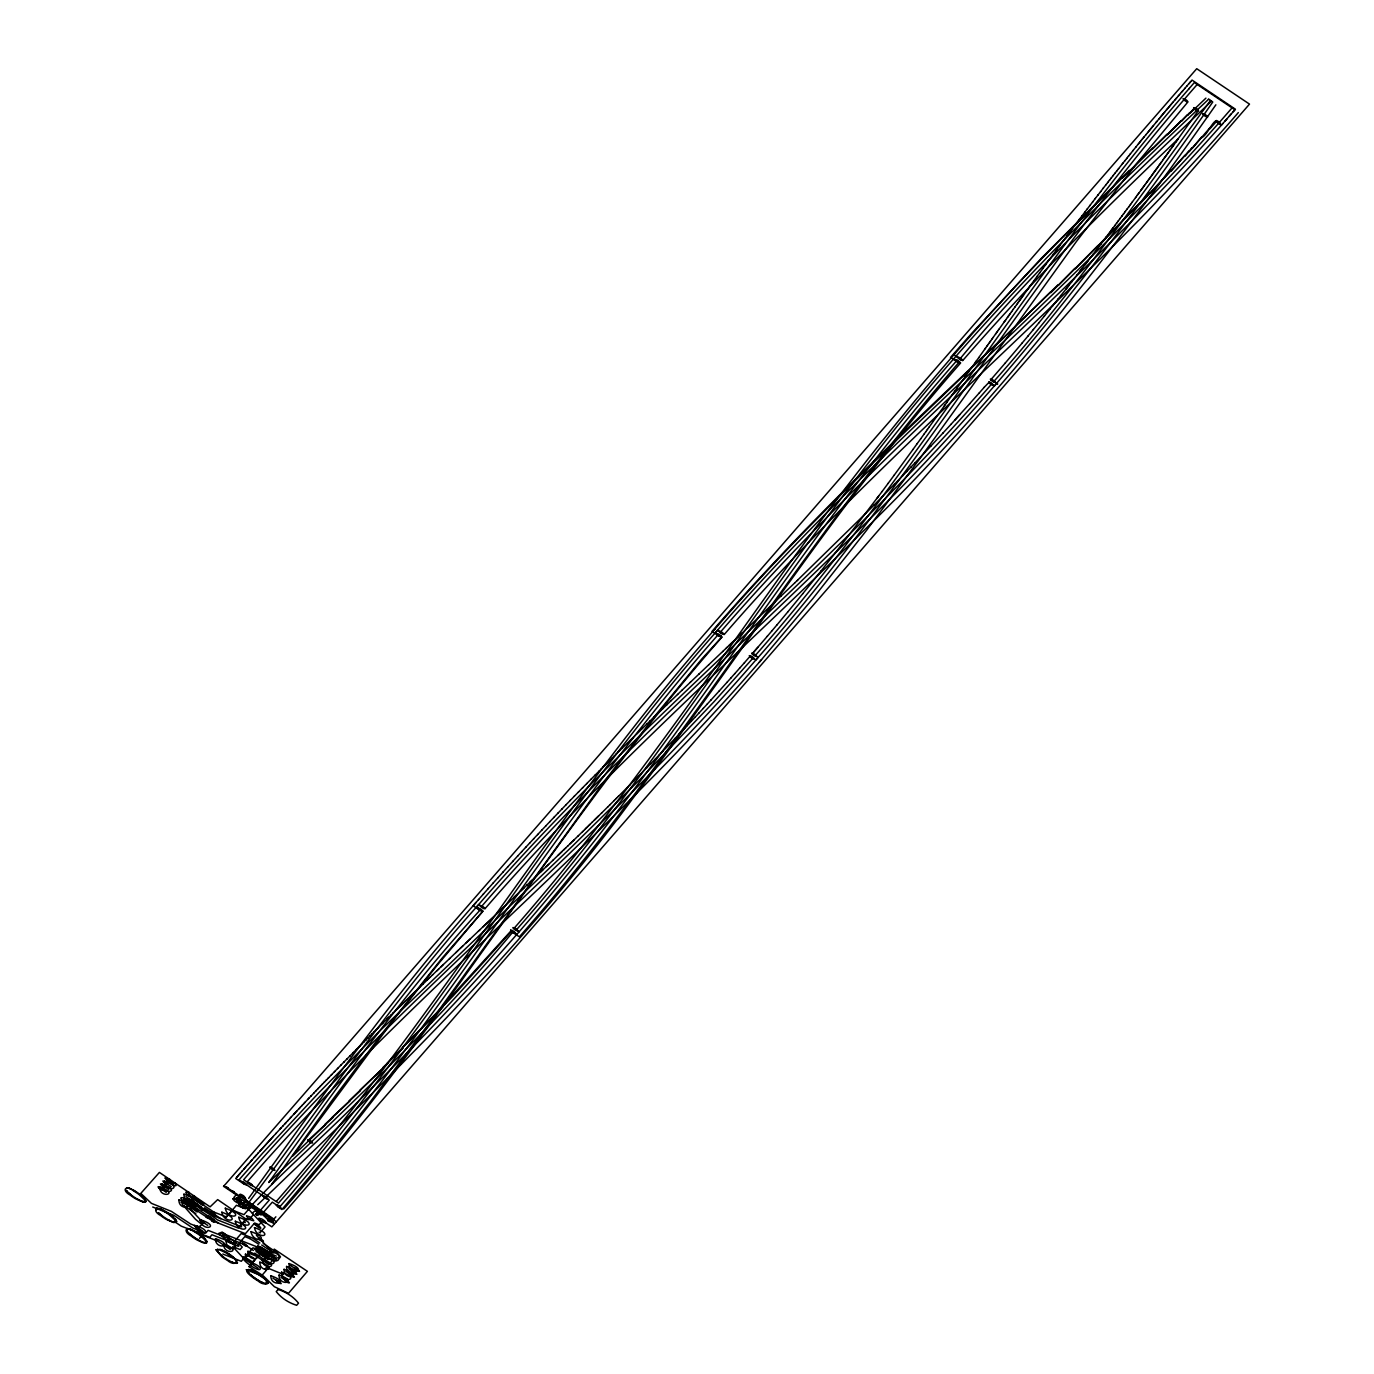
<?xml version="1.0" encoding="UTF-8"?>
<svg xmlns="http://www.w3.org/2000/svg" width="1374" height="1374" viewBox="0 0 1374 1374"><rect width="100%" height="100%" fill="white"/><g stroke="black" fill="none" stroke-linecap="round" stroke-linejoin="round"><path stroke-width="1.5" d="M146.091 1200.842L145.781 1201.855M146.279 1201.271L143.068 1202.078L135.889 1198.935A49.344 42.336 9.8 0 1 130.272 1195.157C120.672 1189.901 126.288 1184.56 133.828 1191.086A49.344 42.336 9.8 0 1 139.444 1194.848L144.407 1199.588L144.562 1202.13M156.018 1209.034L157.083 1208.227M175.563 1222.328L174.446 1219.459L169.947 1215.32A49.344 42.336 9.8 0 0 164.33 1211.559C156.791 1205.032 151.174 1210.374 160.775 1215.646A49.344 42.336 9.8 0 0 166.391 1219.408L173.588 1222.551L176.628 1221.641M206.444 1242.886L207.062 1241.753M237.547 1262.225L236.036 1263.376M268.085 1283.024L265.251 1283.574M206.083 1242.817L204.966 1239.932L200.449 1235.81A49.344 42.336 9.8 0 0 194.833 1232.031C187.293 1225.522 181.677 1230.846 191.278 1236.119A49.344 42.336 9.8 0 0 196.894 1239.88L202.631 1242.611L206.564 1242.972M217.161 1249.464L217.195 1250.718M248.539 1269.61C243.335 1270.16 250.635 1275.828 252.284 1277.064A49.344 42.336 9.8 0 0 257.917 1280.843C265.457 1287.352 271.056 1282.028 261.472 1276.755A49.344 42.336 9.8 0 0 255.839 1272.977C253.898 1272.324 248.196 1267.91 247.526 1270.778M1211.215 101.075L1211.387 101.109A2.851 2.456 9.8 0 1 1212.744 102.071C1106.912 253.589 992.56 400.006 859.66 528.99C733.115 654.316 598.222 771.484 481.553 906.462L482.549 907.166L478.702 904.556C393.222 999.722 321.396 1105.898 244.761 1207.849M271.623 1184.388L331.374 1101.347L381.8 1033.935L442.497 957.661L482.772 911.409L482.034 910.241A10.408 8.931 9.8 0 0 479.131 908.351L477.894 908.128L478.633 909.296A10.408 8.931 9.8 0 0 481.535 911.202L481.742 911.288M951.907 395.3L946.772 402.462M953.504 393.033L954.432 391.762M955.188 390.68L956.957 388.224M965.372 376.424L956.871 388.327M966.111 375.342L968.739 371.701M991.564 348.481L972.191 366.875L968.636 371.804M972.844 365.913L975.454 362.255M976.193 361.19L978.82 357.532M984.711 349.271L978.717 357.652M985.433 348.223L987.219 345.733M987.958 344.685L988.902 343.38M989.641 342.332L990.585 341.01M992.165 338.794L993.11 337.472M965.269 376.528L966.214 375.239M972.002 367.098L972.929 365.793M975.351 362.375L976.296 361.07M1215.87 104.819C1109.934 256.148 995.892 402.445 863.044 531.291C736.584 656.532 601.795 773.596 485.211 908.489M995.532 334.071L996.494 332.766M997.215 331.718L998.177 330.395M998.898 329.365L1004.926 320.966M1005.768 319.798L1003.965 322.306M944.333 405.914L933.289 421.303M945.089 404.815L946.858 402.376M944.247 406L945.175 404.729M951.821 395.386L953.59 392.93M954.346 391.865L955.274 390.577M984.591 349.408L985.553 348.086M987.116 345.87L988.061 344.548M988.799 343.5L989.744 342.195M990.482 341.147L992.286 338.657M993.007 337.609L995.652 333.934M996.373 332.903L997.335 331.581M998.056 330.55L999.018 329.228M1175.68 142.261L1176.745 140.818M1177.363 139.908L1197.699 111.483L1194.882 109.353M1005.648 319.953L1009.993 313.907M1011.556 311.709L1013.377 309.202M1007.451 317.446L1009.014 315.23M1173.276 145.61L1174.289 144.236M1174.049 144.51L1175.921 141.986M1176.505 141.093L1177.604 139.633M1014.939 307.003L1016.76 304.496M1018.323 302.297L1019.302 300.958M1020.023 299.944L1021.002 298.605M923.981 434.236L925.732 431.814M927.433 429.461L925.681 431.883M929.133 427.108L927.364 429.53M1009.873 314.062L1011.676 311.555M1013.239 309.356L1015.06 306.849M1016.623 304.65L1017.602 303.31M929.064 427.177L933.358 421.217M1166.715 154.764L1164.036 158.439M1167.265 153.957L1168.261 152.634M1163.177 159.624L1165.925 155.88M1168.02 152.909L1168.999 151.604M1169.514 150.848L1170.476 149.543M1171.73 147.739L1173.499 145.335M1168.759 151.879L1169.738 150.573M1170.253 149.818L1172.726 146.417M1021.706 297.608L1022.685 296.252M1023.407 295.255L1027.786 289.21M1027.649 289.382L1029.487 286.857M1017.481 303.482L1018.443 302.143M1019.164 301.129L1020.143 299.79M1020.865 298.776L1021.844 297.437M1022.565 296.423L1023.544 295.084M917.197 443.63L920.649 438.856M920.597 438.924L924.049 434.167M1157.801 167.078L1160.738 163.059M1158.024 166.821L1152.494 174.395M1158.935 165.567L1159.845 164.296M1160.515 163.317L1161.648 161.806M1166.492 155.039L1167.488 153.699M1161.408 162.063L1163.4 159.367M1028.508 288.214L1030.345 285.689M1030.208 285.861L1031.187 284.521M912.954 449.487L917.248 443.562M1153.353 173.21L1155.981 169.586M1156.204 169.328L1157.114 168.075M959.962 362.255L958.983 362.736A10.408 8.931 9.8 0 1 956.098 360.83L955.359 359.679L956.596 359.885A10.408 8.931 9.8 0 1 959.481 361.791C801.248 543.572 679.082 755.339 519.372 936.81L512.691 932.431M1033.609 281.172L1037.164 276.311M1031.05 284.693L1033.746 281M913.006 449.435L894.148 475.232M1146.637 182.467L1147.685 181.059M1148.303 180.166L1149.351 178.775M1149.969 177.864L1151.034 176.473M1151.652 175.563L1152.717 174.137M1149.128 179.015L1150.193 177.624M1150.811 176.714L1151.876 175.305M1039.586 272.979L1043.158 268.102M1037.026 276.483L1039.723 272.791M1140.695 190.574L1143.477 186.83M1141.76 189.165L1138.977 192.927M1142.412 188.238L1144.319 185.679M1144.954 184.751L1146.002 183.36M1145.796 183.601L1146.843 182.21M1144.113 185.919L1145.16 184.511M1147.462 181.316L1148.527 179.925M1043.003 268.291L1045.717 264.598M1137.26 195.263L1138.325 193.854M1048.139 261.283L1050.87 257.573M1045.58 264.787L1048.293 261.094M1132.09 202.304L1135.748 197.375M1135.542 197.616L1137.466 195.022M1138.119 194.095L1139.201 192.686M1053.308 254.276L1056.039 250.583M1050.732 257.78L1053.463 254.07M888.119 483.39L894.182 475.181M1128.638 206.976L1130.579 204.4M1130.373 204.64L1132.296 202.064M1056.743 249.604L1058.633 247.08M1055.885 250.772L1056.898 249.415M888.154 483.356L882.074 491.548M1125.186 211.63L1127.109 209.071M1126.903 209.312L1128.844 206.735M1061.93 242.614L1063.82 240.089M1060.213 244.95L1062.085 242.408M1058.478 247.286L1060.367 244.744M882.108 491.514L835.461 552.726M1121.734 216.302L1123.657 213.743M1123.451 213.966L1125.392 211.407M1065.4 237.96L1067.306 235.435M1063.665 240.295L1065.554 237.754M1118.264 220.939L1120.188 218.397M1119.999 218.621L1121.923 216.079M1067.134 235.641L1069.041 233.099M876.904 498.487L878.639 496.169M1114.984 225.37L1111.326 230.214M1114.795 225.576L1116.719 223.052M1116.53 223.258L1118.453 220.716M1072.355 228.668L1074.262 226.143M1070.621 231.004L1072.527 228.462M1068.869 233.322L1070.775 230.78M1113.249 227.689L1109.574 232.532M1074.107 226.349L1129.394 170.342M1107.839 234.851L1109.763 232.326M1077.594 221.712L1079.517 219.187M1075.842 224.031L1077.766 221.506M1103.459 240.622L1106.276 236.946M1106.087 237.152L1108.028 234.628M1079.346 219.411L1082.145 215.718M1100.832 244.091L1103.648 240.416M1084.601 212.472L1087.418 208.779M1081.973 215.941L1084.79 212.231M1098.204 247.543L1101.021 243.885M1087.246 209.003L1090.063 205.31M1092.931 254.465L1095.748 250.807M1095.559 251.013L1098.393 247.354M1089.891 205.533L1092.725 201.858M1090.269 257.917L1093.103 254.276M1092.536 202.081L1095.37 198.388M1090.458 257.728L1079.62 271.708M1095.198 198.629L1098.032 194.936M1085.134 264.632L1087.796 261.18M1100.522 191.742L1103.374 188.049M1097.86 195.177L1100.711 191.501M1103.185 188.29L1106.053 184.614M1082.472 268.067L1076.941 275.143M1105.864 184.855L1107.839 182.313M1109.436 180.286L1111.429 177.744M1107.65 182.57L1109.625 180.028M1071.565 281.996L1074.416 278.39M1074.262 278.578L1077.113 274.955M1111.24 178.002L1113.215 175.46M835.461 552.709L821.051 570.983M1114.829 173.416L1116.822 170.891M1113.026 175.7L1115.018 173.176M1066.172 288.849L1071.737 281.825M1069.041 285.26L1060.745 295.685M1116.633 171.132L1118.625 168.607M1118.436 168.847L1122.249 164.021M1122.06 164.279L1123.159 162.888M1058.032 299.103L1060.917 295.513M1124.791 160.861L1126.817 158.319M1122.97 163.145L1124.98 160.603M821.068 570.966L802.811 593.654M1055.301 302.503L1058.186 298.931M1128.432 156.292L1130.459 153.768M1126.611 158.577L1128.638 156.035M1052.57 305.921L1055.455 302.349M1130.252 154.025L1133.189 150.367M1049.839 309.305L1052.724 305.749M1132.983 150.642L1135.903 146.984M1135.697 147.258L1138.634 143.617M1044.343 316.106L1049.994 309.15M1140.248 141.642L1141.382 140.234M1139.338 142.776L1140.472 141.367M1138.428 143.892L1139.544 142.501M1142.103 139.392L1143.237 137.967M1141.176 140.509L1142.309 139.1M802.828 593.62L788.006 611.67M1038.83 322.873L1044.498 315.951M1143.958 137.108L1146.036 134.549M1143.031 138.242L1144.164 136.833M1147.685 132.557L1148.836 131.131M1145.83 134.824L1147.908 132.265M1033.282 329.623L1038.967 322.718M1150.467 129.173L1151.601 127.782M1151.395 128.057L1152.528 126.666M1148.612 131.423L1149.763 130.015M1149.54 130.29L1150.691 128.898M1152.305 126.94L1153.439 125.549M1027.718 336.355L1033.42 329.468M1153.233 125.841L1158.969 118.885M1158.746 119.177L1159.914 117.769M1155.981 122.509L1156.908 121.393M788.041 611.619L776.791 625.101M1022.119 343.071L1027.855 336.218M1159.69 118.044L1163.692 113.235M1160.618 116.927L1164.671 112.084M1164.431 112.376L1167.556 108.632M1022.256 342.933L1005.184 363.114M1169.222 106.674L1170.39 105.283M1168.518 107.498L1166.371 110.075M1170.167 105.592L1171.301 104.201M1168.295 107.807L1169.463 106.382M772.085 630.666L776.825 625.033M1171.06 104.51L1172.194 103.153M1171.953 103.445L1173.07 102.105M1174.598 100.336L1175.732 98.98M1172.846 102.415L1174.839 100.027M767.362 636.231L772.136 630.597M1175.491 99.289L1176.642 97.898M1178.325 95.974L1179.562 94.48M1176.402 98.207L1178.566 95.665M256.423 1214.874L269.287 1200.086L239.059 1179.785L262.76 1153.044L318.837 1092.725L378.915 1031.771L572.615 845.972L641.005 778.44L714.016 701.719L753.038 658.06L751.887 657.287L755.923 659.949C916.218 478.358 1037.267 266.367 1197.201 84.484M1187.479 101.951L1186.707 101.693A10.408 8.931 9.8 0 1 1183.821 99.787L1183.031 98.688L1184.319 98.842A10.408 8.931 9.8 0 1 1187.205 100.749L1187.943 101.899L1135.748 164.64L1076.306 241.669L919.567 459.019L866.805 530.021L812.876 598.566L759.375 662.148M767.413 636.162L752.849 653.097M1179.339 94.789L1181.674 92.041M1005.304 362.994L990.877 379.671M1182.499 91.096L1184.903 88.279M1181.434 92.35L1182.739 90.787M1227.171 118.611C1068.663 299.961 877.849 449.71 720.423 632.092L721.539 632.83L717.554 630.237C557.896 810.883 437.276 1021.775 278.475 1203.109L243.645 1179.716C404.025 994.793 598.446 843.086 758.07 657.425L754.171 654.745L755.271 655.501C912.851 476.417 1032.544 268.05 1189.334 88.365M1189.575 82.904L1190.674 81.598M1186.758 86.167L1188.922 83.625M1184.663 88.589L1186.999 85.858M1188.819 88.949L1194.35 82.56L1234.9 109.783L1224.973 121.101M761.522 659.623C602.018 845.165 407.735 996.751 247.457 1181.554M1188.682 83.934L1189.832 82.577M1208.467 99.392C1088.5 212.197 971.384 328.833 870.893 459.689C750.135 614.487 646.364 782.218 516.384 929.855L515.353 929.202L519.252 931.761M957.06 360.297C835.031 498.951 735.914 655.226 624.466 802.055C543.778 908.884 453.867 1008.499 357.858 1101.742C321.808 1138.342 282.305 1171.644 247.698 1209.584M960.684 362.908C840.046 500.016 741.771 654.35 631.851 799.72C522.652 948.386 390.439 1077.491 257.762 1204.689M276.586 1201.116C435.283 1019.92 555.8 809.166 715.356 628.639M744.416 662.749L750.273 656.033M752.488 653.492L757.916 647.24M283.714 1209.034C442.531 1028.216 562.962 817.702 722.003 637.055M185.919 1196.548L213.262 1215.664L241.635 1226.862M188.427 1193.68L192.068 1197.493L213.829 1212.057L226.47 1216.986L232.446 1210.15L243.971 1214.668L248.127 1209.876M224.22 1185.539L223.55 1186.312L238.011 1196.015L239.866 1198.197L238.973 1199.21M223.618 1186.363L1196.737 68.7L1249.498 104.115L274.8 1223.564L267.878 1220.851M1190.434 81.908L1192.014 80.07L1235.415 109.199L1233.217 111.706M204.451 1207.798L212.884 1213.397L214.189 1212.177M236.173 1194.796L233.803 1197.51C245.019 1205.53 259.325 1209.257 268.308 1220.387M482.961 911.048L437.791 964.496L393.342 1020.178L292.765 1156.032L325.621 1124.55M962.607 360.692C1030.26 282.7 1103.597 209.913 1178.325 138.74M199.436 1238.369L202.321 1235.054L217.762 1241.117L230.265 1249.498M226.263 1216.935L227.208 1215.853M248.625 1198.386C321.413 1097.5 393.514 995.686 476.108 902.375M222.485 1235.278L223.739 1233.835L263.602 1249.464M239.694 1226.02L240.69 1224.887M253.555 1214.444L248.917 1219.769L246.101 1218.669L243.353 1221.83L245.345 1222.62M257.11 1214.702L258.226 1213.431M512.073 930.645L453.248 995.806L402.462 1047.795M180.973 1202.25L189.389 1205.548L211.682 1220.49L245.362 1233.697L254.671 1222.997L259.154 1224.749L262.674 1220.696L271.863 1226.862L274.388 1223.976L270.747 1220.078L272.997 1220.112L275.865 1216.814M260.098 1232.633L265.045 1226.948L245.963 1206.441L236.517 1201.168M247.457 1256.506L249.965 1253.638L255.976 1255.991L268.857 1264.647L273.855 1258.91L256.595 1246.716M276.311 1256.094L269.527 1253.431L257.677 1245.479M510.888 931.005L442.342 1006.472M514.323 928.034C608.287 820.673 689.628 703.282 772.446 587.351C863.851 458.418 963.706 335.187 1076.082 223.876M1232.049 107.876C1071.239 293.95 875.805 446.275 715.356 632.71L719.323 635.423L718.207 634.633C559.063 815.4 438.529 1026.069 279.609 1207.007L272.327 1202.147L261.146 1214.977L257.951 1213.74M478.667 899.438L473.12 905.758L479.681 910.275M713.158 631.113C801.489 527.856 901.911 435.816 999.087 341.319M238.372 1175.457L235.693 1178.48L243.662 1183.821M721.041 635.904L721.762 637.072L702.011 658.73L657.545 712.711L603.203 782.733L435.146 1015.386L370.637 1101.33L326.205 1157.045L281.945 1209.515L278.012 1206.87M724.218 634.513C884.117 449.35 1078.384 297.694 1238.335 112.582M984.145 387.382L989.4 381.903A10.408 8.931 9.8 0 1 992.286 383.81L993.076 384.926L991.805 384.754A10.408 8.931 9.8 0 1 988.919 382.848L988.988 381.749M991.908 383.69C831.51 569.317 636.609 721.247 476.452 907.115L480.333 909.777C403.75 993.23 335.685 1089.015 268.754 1182.499C353.307 1102.206 440.127 1019.8 513.069 931.744L517.019 934.337M236.62 1177.432L237.479 1176.47M238.887 1174.839L242.339 1170.923M237.942 1175.904L240.278 1173.276M1231.362 113.819L1229.335 116.137M478.427 899.695L483.511 893.942M241.927 1171.369L244.503 1168.467M244.091 1168.913L245.585 1167.23M979.319 392.861L984.248 387.279M739.59 668.228L744.485 662.663M483.253 894.199L488.354 888.463M245.173 1167.677L247.749 1164.774M247.337 1165.221L248.814 1163.589M248.402 1164.018L250.858 1161.288M1215.87 121.273L1216.059 121.444A10.408 8.931 9.8 0 0 1218.961 123.334L1220.232 123.505L1219.459 122.389A10.408 8.931 9.8 0 0 1216.557 120.5C1212.023 122.028 1207.918 133.776 1202.027 137.572M1216.402 121.513L1209.859 128.864M979.422 392.758L969.597 403.784M734.729 673.707L739.659 668.142M1222.826 123.505L1221.228 125.326L1216.952 122.303M488.113 888.72L493.214 883.001M250.446 1161.717L251.854 1160.171M251.442 1160.601L254.722 1156.942M255.255 1156.341L258.449 1152.786M730.831 678.069L734.798 673.603M492.974 883.242L498.109 877.557M256.577 1154.864L254.31 1157.389M1209.549 128.211L1192.134 148.461M726.915 682.431L730.899 677.983M258.037 1153.215L260.321 1150.708M969.683 403.698L950.911 424.411M497.869 877.797L503.004 872.112M259.926 1151.137L261.266 1149.66M261.816 1149.025L263.19 1147.53M260.871 1150.09L262.228 1148.595M1201.718 136.919L1189.197 151.672M727.001 682.328L719.066 691.139M502.764 872.353L507.916 866.685M263.756 1146.878L265.148 1145.366M262.778 1147.96L264.151 1146.466M264.735 1145.796L266.144 1144.267M266.745 1143.58L268.153 1142.034M265.749 1144.697L267.14 1143.151M267.758 1142.464L272.224 1137.569M954.878 420.083L959.791 414.656M719.152 691.036L711.165 699.813M507.693 866.925L512.863 861.275M268.772 1141.347L269.802 1140.231M270.197 1139.802L271.21 1138.685M271.829 1137.981L273.237 1136.47M272.842 1136.882L276.226 1133.189M1191.825 147.825L1185.247 155.966M512.639 861.498L517.826 855.865M1188.888 151.02L1171.249 171.046M950.997 424.326L942.976 433.033M707.198 704.123L711.251 699.692M517.603 856.088L521.794 851.554M275.848 1133.602L280.176 1128.896M1184.938 155.331L1150.021 193.476M703.23 708.452L707.301 704.02M279.781 1129.325L281.155 1127.848M280.76 1128.26L283.096 1125.735M521.57 851.777L525.778 847.243M282.718 1126.148L286.05 1122.558M284.676 1124.035L288.025 1120.411M943.045 432.965L930.988 445.932M699.229 712.763L703.316 708.331M525.572 847.466L529.78 842.949M287.647 1120.823L290.051 1118.247M695.244 717.056L699.332 712.625M289.674 1118.659L291.065 1117.165M290.687 1117.56L295.135 1112.803M529.574 843.155L533.799 838.655M1170.923 170.428L1139.819 204.056M296.149 1111.721L293.744 1114.28M691.225 721.35L695.33 716.919M533.576 838.861L537.818 834.361M295.771 1112.116L297.162 1110.639M296.784 1111.051L299.154 1108.526M931.057 445.88L914.861 463.021M687.206 725.627L691.328 721.213M537.612 834.585L541.854 830.085M298.776 1108.921L300.15 1107.461M683.17 729.903L687.309 725.506M541.631 830.291L545.89 825.826M299.772 1107.856L302.16 1105.349M301.782 1105.744L304.152 1103.219M679.134 734.18L683.273 729.783M443.184 1006.507L386.901 1063.51M303.791 1103.614L305.165 1102.154M304.805 1102.549L308.205 1098.96M545.684 826.014L549.943 821.549M307.845 1099.355L309.219 1097.878M308.858 1098.273L311.263 1095.748M675.081 738.439L679.237 734.042M549.737 821.755L553.997 817.29M910.79 467.28L914.912 462.969M310.902 1096.143L314.32 1092.553M675.184 738.302L662.852 751.2M1149.677 192.858L1098.41 246.049M553.808 817.496L558.067 813.047M906.72 471.522L910.842 467.229M313.942 1092.931L316.346 1090.424M557.878 813.236L562.155 808.805M902.649 475.765L906.771 471.488M315.986 1090.819L318.39 1088.294M318.029 1088.689L320.434 1086.181M561.966 808.994L566.243 804.563M898.562 480.007L902.684 475.73M320.073 1086.559L322.461 1084.069M658.764 755.442L662.989 751.046M1139.475 203.455L1075.292 268.892M566.054 804.752L570.347 800.338M322.117 1084.447L324.504 1081.956M324.161 1082.334L326.548 1079.844M894.457 484.232L898.596 479.973M326.205 1080.222L328.609 1077.731M328.249 1078.109L331.684 1074.554M654.659 759.667L658.885 755.288M570.158 800.527L574.452 796.113M894.491 484.198L873.83 505.271M331.323 1074.932L334.758 1071.394M650.555 763.892L654.797 759.513M574.263 796.302L578.574 791.905M334.414 1071.772L337.849 1068.233M646.433 768.1L650.692 763.721M578.402 792.077L582.696 787.68M337.506 1068.611L340.958 1065.073M646.57 767.946L638.154 776.516M582.524 787.869L586.835 783.489M340.597 1065.451L344.05 1061.913M343.706 1062.291L347.158 1058.77M403.321 1047.812L382.728 1067.701M586.664 783.661L590.992 779.281M634.015 780.724L638.309 776.344M590.82 779.453L595.148 775.091M873.847 505.254L865.5 513.636M346.815 1059.131L350.284 1055.61M349.941 1055.988L353.393 1052.467M629.859 784.915L634.153 780.552M353.049 1052.828L356.519 1049.324M626.733 788.041L629.996 784.726M594.976 775.262L599.304 770.917M599.15 771.072L601.4 768.822M865.517 513.636L797.865 579.897M356.175 1049.684L359.644 1046.181M359.318 1046.541L361.74 1044.103M626.888 787.869L618.386 796.405M387.777 1063.528L359.644 1090.578M601.228 768.993L603.478 766.726M603.323 766.898L605.573 764.648M361.396 1044.446L363.818 1042.007M363.492 1042.368L365.913 1039.912M383.604 1067.701L349.048 1100.952M1098.049 245.465L1058.341 285.414M605.419 764.803L607.669 762.553M607.514 762.725L609.764 760.475M365.587 1040.273L368.009 1037.834M367.682 1038.177L370.104 1035.756M616.291 798.483L618.54 796.216M609.609 760.629L611.859 758.396M611.705 758.551L613.955 756.318M369.778 1036.099L372.199 1033.66M371.873 1034.021L374.295 1031.582M614.195 800.578L616.445 798.311M609.987 804.735L614.35 800.389M613.8 756.473L616.05 754.24M615.896 754.395L618.163 752.162M373.968 1031.926L378.503 1027.426M607.892 806.813L610.159 804.546M618.008 752.299L622.37 748.006M378.176 1027.769L382.711 1023.269M601.572 813.047L608.047 806.624M622.216 748.16L627.643 742.819M382.384 1023.613L389.031 1017.052M386.609 1019.456L391.143 1014.974M601.743 812.858L592.074 822.373M360.538 1090.561L332.182 1117.371M1074.897 268.342L1050.904 292.628M627.489 742.956L629.756 740.741M629.601 740.895L632.916 737.649M390.834 1015.317L393.256 1012.913M594.358 820.106L598.583 815.967M632.779 737.786L637.158 733.51M637.004 733.647L638.206 732.479M639.133 731.586L640.336 730.401M392.947 1013.239L397.498 1008.774M397.189 1009.1L399.611 1006.713M400.366 1006.008L401.723 1004.634M589.068 825.276L590.133 824.245M584.654 829.604L588.003 826.306M587.832 826.513L592.246 822.167M349.958 1100.935L324.711 1124.585M1122.008 177.521L1041.629 258.037L971.658 333.401L950.516 357.446L957.386 361.98M1122.369 178.139L1152.305 148.272M638.068 732.617L639.271 731.432M640.198 730.539L642.448 728.34M399.302 1007.039L400.676 1005.682M401.431 1004.978L402.788 1003.604M403.544 1002.9L405.983 1000.512M582.542 831.682L584.826 829.398M585.719 828.574L586.956 827.337M1129.737 170.977L1167.041 134.154M1057.946 284.865L999.533 341.834M642.311 728.478L646.707 724.218M646.57 724.356L649.885 721.127M402.479 1003.93L403.853 1002.573M404.609 1001.869L407.03 999.482M406.738 999.808L408.095 998.451M407.803 998.778L410.225 996.39M410.981 995.686L412.355 994.329M578.282 835.804L582.713 831.476M578.471 835.598L567.651 846.109M1050.492 292.078L992.011 348.979M649.765 721.247L654.144 717.005M654.007 717.125L657.339 713.913M658.283 713.02L659.468 711.852M409.933 996.717L411.29 995.36M412.045 994.656L413.419 993.299M414.175 992.595L415.549 991.238M413.11 993.625L414.484 992.268M415.24 991.564L418.744 988.164M569.97 843.825L571.034 842.812M572.099 841.781L574.212 839.72M565.693 847.947L563.374 850.231M333.092 1117.337L308.875 1139.785M657.219 714.051L658.404 712.883M659.348 711.99L660.533 710.839M660.413 710.959L662.68 708.778M662.543 708.898L666.94 704.673M796.8 580.927L797.899 579.862M418.452 988.473L423.003 984.042M422.711 984.368L427.28 979.937M428.053 979.215L429.409 977.876M564.628 848.977L552.692 860.502M565.504 848.17L567.84 845.886M558.033 855.367L562.309 851.245M1152.631 148.907L1181.262 120.603M666.819 704.793L671.216 700.551M794.653 582.971L796.834 580.893M426.988 980.246L428.345 978.906M430.199 977.172L432.621 974.801M671.096 700.671L677.64 694.402M677.519 694.523L681.916 690.298M780.741 596.316L794.687 582.937M429.117 978.202L430.474 976.862M432.329 975.111L436.898 970.697M437.688 969.975L439.027 968.653M436.606 971.006L437.963 969.683M438.753 968.962L441.174 966.609M441.964 965.888L443.321 964.548M546.268 866.651L547.539 865.397M548.415 864.607L552.898 860.279M540.909 871.786L542.18 870.515M543.056 869.725L546.474 866.427M547.333 865.637L548.604 864.366M1167.368 134.807L1187.376 114.798M681.813 690.418L690.504 682.122M690.401 682.225L699.091 673.93M766.829 609.575L749.569 625.994M780.776 596.264L766.778 609.627M440.899 966.901L442.256 965.579M443.046 964.857L449.745 958.417M531.257 880.992L532.528 879.738M534.469 877.934L535.757 876.664M536.616 875.873L541.116 871.545M541.974 870.755L543.262 869.502M449.487 958.709L456.185 952.268M456.992 951.547L458.332 950.224M460.221 948.472L461.561 947.167M522.652 889.184L523.941 887.913M526.946 885.096L530.398 881.782M532.322 879.978L534.675 877.694M535.551 876.904L536.822 875.633M1189.764 112.531L1181.571 121.273M1190.073 113.2L1205.925 98.138M1187.686 115.468L1193.954 108.546M698.988 674.033L708.761 664.724M708.658 664.827L722.741 651.448M725.97 648.391L722.655 651.534M726.966 647.446L729.199 645.316M730.195 644.389L731.346 643.29M732.342 642.345L734.575 640.215M735.571 639.271L736.722 638.171M737.735 637.227L741.033 634.101M742.046 633.139L747.49 627.97M748.504 627.008L749.637 625.926M455.928 952.56L457.267 951.255M458.074 950.516L460.496 948.18M462.368 946.428L465.855 943.062M466.679 942.341L468.019 941.035M468.826 940.297L470.166 938.992M514.048 897.359L515.353 896.088M516.195 895.316L517.5 894.045M518.359 893.272L520.729 890.987M521.57 890.215L522.876 888.944M523.734 888.171L527.169 884.856M530.175 882.022L531.463 880.751M461.303 947.442L462.643 946.136M465.597 943.354L466.937 942.049M467.744 941.31L469.084 940.005M469.908 939.266L478.77 930.816M479.595 930.061L483.064 926.729M483.906 925.973L485.228 924.685M486.053 923.929L487.375 922.641M488.199 921.885L489.522 920.597M490.363 919.841L491.686 918.553M492.51 917.815L493.833 916.51M494.674 915.771L497.062 913.452M497.903 912.697L499.209 911.409M500.05 910.653L502.437 908.351M503.279 907.596L514.271 897.119M515.13 896.346L516.418 895.075M517.277 894.302L518.582 893.031M520.506 891.228L521.794 889.957M1211.233 101.367C1124.499 184.03 1035.12 268.119 960.065 358.769L956.132 356.175M972.191 366.875C882.314 451.857 793.004 537.732 712.007 631.37L718.705 635.956M725.884 648.476L727.035 647.36M729.113 645.402L730.264 644.303M731.277 643.358L732.428 642.259M734.506 640.301L735.657 639.202M736.653 638.257L737.804 637.158M740.964 634.17L742.115 633.071M747.422 628.038L748.555 626.939M478.513 931.091L479.835 929.786M482.824 927.003L484.146 925.698M484.97 924.96L486.293 923.671M487.135 922.916L488.457 921.628M489.281 920.872L490.604 919.584M491.445 918.828L492.751 917.54M493.592 916.784L494.915 915.496M496.821 913.71L498.144 912.439M498.968 911.683L500.291 910.395M502.214 908.609L503.519 907.321M186.881 1228.837L186.555 1229.85M237.427 1263.067L236.534 1263.393M156.275 1208.296L157.581 1208.244M225.971 1186.827L226.367 1186.861A4.654 4.002 9.8 0 1 228.17 1188.081L228.067 1188.493A4.654 4.002 9.8 0 1 226.178 1187.256L225.954 1186.999M232.069 1190.915L232.464 1190.966A4.654 4.002 9.8 0 1 234.267 1192.168L234.078 1192.546A4.654 4.002 9.8 0 1 232.275 1191.344L232.034 1191.035M243.146 1197.269L243.524 1197.304A4.654 4.002 9.8 0 1 245.328 1198.523L245.568 1198.867M245.534 1198.935L245.139 1198.901A4.654 4.002 9.8 0 1 243.335 1197.681L243.095 1197.389M246.667 1201.065L247.062 1201.099A4.654 4.002 9.8 0 1 248.866 1202.319L248.677 1202.697A4.654 4.002 9.8 0 1 246.873 1201.477L246.65 1201.237M205.808 1216.505L206.203 1216.557A4.654 4.002 9.8 0 1 208.006 1217.759L207.903 1218.171A4.654 4.002 9.8 0 1 206.014 1216.935M248.282 1206.784L248.711 1206.716A4.654 4.002 9.8 0 1 250.515 1207.918L250.412 1208.33A4.654 4.002 9.8 0 1 248.522 1207.093M247.217 1207.935L247.595 1207.986A4.654 4.002 9.8 0 1 249.398 1209.189L249.312 1209.601A4.654 4.002 9.8 0 1 247.406 1208.364L247.389 1208.381M214.172 1220.249L213.88 1220.232A4.654 4.002 9.8 0 1 211.991 1218.996L212.18 1218.618A4.654 4.002 9.8 0 1 213.983 1219.837L214.224 1220.181M257.024 1212.589L257.402 1212.641A4.654 4.002 9.8 0 1 259.222 1213.843M259.377 1214.29L259.205 1214.273A4.654 4.002 9.8 0 1 257.213 1213.019L256.99 1212.727M217.659 1249.189L217.813 1251.731M1208.45 99.117L1208.673 99.151A3.95 3.401 9.8 0 1 1210.339 100.25L1210.563 100.542M955.256 355.54L955.445 355.557A3.28 2.8 9.8 0 1 956.922 356.553L956.957 356.811A3.28 2.8 9.8 0 1 955.342 355.797L955.239 355.711M997.558 384.033L997.524 384.05A3.28 2.8 9.8 0 1 995.892 383.02L996.013 382.779A3.28 2.8 9.8 0 1 997.472 383.775L997.61 383.93M187.053 1228.648L188.066 1228.699M145.197 1202.095L143.995 1201.889M187.448 1228.596L188.667 1228.785M248.419 1269.524L249.639 1269.713M267.14 1283.934L266.058 1283.831M1210.391 100.628C1141.742 194.61 1072.064 293.315 993.866 381.44L992.801 380.735L996.682 383.398L994.45 385.957L990.602 383.329L991.599 384.016M126.975 1187.686L128.383 1188.029M175.202 1222.534L172.162 1221.641M205.688 1242.989L204.279 1242.663M248.917 1269.542L250.308 1269.885M127.559 1187.789L129.156 1188.27M144.115 1201.975L141.694 1201.185M188.53 1228.699L190.127 1229.198M158.731 1208.416L160.483 1209.051M189.217 1228.871L190.969 1229.507M204.4 1242.731L202.648 1242.113M219.703 1249.327L221.454 1249.962M233.992 1262.878L234.885 1263.204M250.188 1269.799L251.081 1270.108M265.371 1283.659L263.619 1283.024M129.019 1188.184L129.998 1188.579M142.656 1201.58L140.766 1200.807M159.504 1208.639L163.351 1210.357M220.475 1249.567L222.365 1250.34M234.112 1262.964L232.223 1262.191M250.961 1270.023L252.85 1270.813M207.732 1225.385L202.098 1221.606L190.041 1208.673L193.717 1204.517M294.38 1272.668L288.609 1268.803M291.889 1275.536L285.809 1271.311M227.38 1187.806L240.536 1196.634L242.528 1195.981L246.461 1200.206L241.807 1204.294M258.432 1212.435L254.808 1211.009L252.318 1213.122M270.747 1220.078L271.537 1219.614L239.78 1198.3M230.093 1212.881L236.414 1205.273L244.297 1208.364L242.339 1206.389M253.709 1224.097L256.199 1225.076M212.884 1213.397L220.716 1218.669M259.033 1232.203L260.39 1232.736M202.39 1210.408L197.616 1204.466A41.065 35.243 9.8 0 0 192.686 1201.151L185.37 1198.66L182.089 1204.088L195.52 1219.356L202.047 1224.646L198.56 1227.016L190.608 1223.994L171.389 1211.387L151.415 1203.349L140.801 1193.388L159.418 1172.417L210.102 1206.853L217.676 1199.605L246.41 1219.339L238.406 1228.098L217.487 1219.906L213.88 1217.347A41.22 35.363 9.8 0 0 208.951 1214.032L184.305 1198.145C172.282 1194.796 195.847 1210.769 189.097 1201.374M249.759 1238.575L244.83 1236.634L238.87 1243.47L242.236 1247.094L240.107 1249.55L232.738 1246.647L243.919 1258.67L258.157 1268.219M249.913 1238.627L258.759 1244.226M258.501 1249.979L252.988 1247.815L241.274 1261.28L222.794 1254.033M254.43 1249.206L263.121 1255.012M268.05 1254.428L270.523 1255.939L269.252 1255.853A10.408 8.931 9.8 0 1 266.367 1253.947L265.577 1252.848L266.848 1253.002A10.408 8.931 9.8 0 1 269.751 1254.909M253.348 1250.443L244.847 1244.758L208.092 1230.348L205.705 1233.096L192.738 1228.013L173.845 1215.337L152.737 1207.025M297.042 1269.782L290.549 1265.574M281.069 1277.391L286.926 1281.289M246.152 1269.713L261.592 1275.759L266.298 1270.349L265.062 1269.009L266.367 1267.515L283.576 1274.522M264.426 1253.964L255.512 1247.97M961.268 360.194L962.539 360.349L961.766 359.232A10.408 8.931 9.8 0 0 958.863 357.343L957.592 357.171L958.365 358.288A10.408 8.931 9.8 0 0 961.268 360.177M720.732 636.952L720.526 636.866A10.408 8.931 9.8 0 1 717.64 634.943L716.85 633.843L718.138 633.998A10.408 8.931 9.8 0 1 721.024 635.922M514.151 927.776L512.88 927.605L513.653 928.721A10.408 8.931 9.8 0 0 516.555 930.627L517.826 930.782L517.053 929.666A10.408 8.931 9.8 0 0 514.151 927.776M240.175 1200.636L241.446 1200.807L240.69 1199.691A10.408 8.931 9.8 0 0 237.788 1197.784L236.5 1197.699L237.273 1198.746A10.408 8.931 9.8 0 0 240.175 1200.636M129.877 1188.493L130.908 1188.957M222.536 1232.409L221.266 1232.255L222.021 1233.371A10.408 8.931 9.8 0 0 224.924 1235.26L226.195 1235.415L225.439 1234.316A10.408 8.931 9.8 0 0 222.536 1232.409M172.3 1221.726L170.307 1220.816M190.849 1229.421L191.879 1229.885M202.785 1242.182L200.776 1241.289M251.803 1270.349L254.808 1271.74M233.271 1262.654L231.261 1261.744M263.756 1283.11L261.747 1282.2M130.788 1188.871L132.866 1189.901M161.273 1209.343L162.235 1209.773M139.822 1200.361L140.904 1200.893M191.759 1229.799L192.841 1230.331M222.245 1250.254L224.323 1251.285M262.846 1282.732L260.768 1281.719M139.942 1200.447L137.812 1199.33M192.721 1230.245L193.837 1230.812M169.311 1220.335L170.428 1220.902M200.913 1241.375L198.783 1240.258M231.399 1261.83L229.269 1260.714M132.728 1189.815L133.862 1190.434M163.214 1210.271L164.348 1210.889M193.7 1230.726L194.833 1231.344M168.298 1219.803L169.431 1220.421M224.185 1251.199L225.319 1251.817M254.671 1271.654L255.804 1272.272M259.755 1281.186L260.888 1281.805M133.742 1190.348L134.875 1191M164.227 1210.803L165.361 1211.456A49.309 42.319 9.8 0 1 170.84 1215.148L171.87 1215.938M194.713 1231.276L195.847 1231.928A49.309 42.319 9.8 0 1 201.325 1235.604L202.356 1236.394M137.95 1199.416L136.816 1198.763A49.309 42.319 9.8 0 1 131.2 1195.002L130.307 1194.298M168.418 1219.872L167.302 1219.219A49.309 42.319 9.8 0 1 161.685 1215.458L159.934 1214.049M225.199 1251.731L226.332 1252.384A49.309 42.319 9.8 0 1 231.948 1256.145L232.841 1256.849M255.684 1272.187L256.818 1272.839M198.904 1240.344L197.77 1239.691A49.309 42.319 9.8 0 1 192.171 1235.913L191.278 1235.209M229.389 1260.8L228.256 1260.147A49.309 42.319 9.8 0 1 222.657 1256.386M259.875 1281.272L258.741 1280.602A49.309 42.319 9.8 0 1 253.142 1276.841M170.084 1179.51C158.062 1176.144 181.626 1192.117 174.893 1182.739M189.303 1192.409C177.28 1189.042 200.844 1205.015 194.095 1195.638M272.464 1168.793L273.752 1169.583M1203.899 114.592L1205.153 115.382M1184.268 99.478L1185.504 100.268M953.899 358.751L957.798 361.31L956.785 360.641M247.268 1201.168L273.907 1219.047M276.363 1221.761L240.502 1196.617M256.371 1235.26L272.533 1252.264L269.751 1254.891M192.291 1195.827L204.297 1203.899M263.138 1243.401L275.161 1251.456M167.628 1179.648L173.742 1183.753M259.841 1242.989L252.215 1237.871L241.223 1233.56L233.735 1242.148L235.177 1243.848L212.008 1234.745L209.758 1237.321L181.231 1226.14L176.095 1222.688M190.866 1197.458L202.888 1205.513M261.73 1245.016L273.735 1253.071M165.378 1182.67L171.252 1186.638M189.457 1199.073L201.463 1207.145M260.321 1246.647L272.327 1254.702M162.939 1185.59L168.762 1189.506M218.655 1223.221L183.463 1199.365M186.624 1202.336L198.646 1210.391M257.488 1249.893C285.002 1272.272 277.806 1253.62 266.178 1254.445A10.408 8.931 9.8 0 0 263.276 1252.556L262.005 1252.384L262.76 1253.5A10.408 8.931 9.8 0 0 265.663 1255.389L268.222 1256.901M185.215 1203.95L197.221 1212.023M256.079 1251.508L268.085 1259.58M160.569 1188.527L166.254 1192.374M183.807 1205.582L195.812 1213.637M254.654 1253.14L266.676 1261.195M229.595 1241.649C253.881 1256.678 221.558 1228.923 229.613 1241.77M196.963 1227.188L202.785 1231.138M272.876 1278.095L278.716 1282.011M310.129 1141.382L311.245 1142.155M1217.759 121.908L1218.961 122.767M1196.119 109.267L1197.183 110.092M263.31 1277.322L262.297 1276.532A49.309 42.319 9.8 0 0 256.68 1272.753M252.249 1276.137L253.263 1276.927A49.309 42.319 9.8 0 0 258.879 1280.688M221.764 1255.681L222.777 1256.471M141.385 1195.466L140.354 1194.676A49.309 42.319 9.8 0 0 134.755 1190.915M161.806 1215.543L159.126 1213.328M131.32 1195.088L129.448 1193.577M263.19 1277.236L265.714 1279.434M232.704 1256.763L233.683 1257.571M251.39 1275.433L252.369 1276.223M202.218 1236.308L203.197 1237.098M220.905 1254.96L221.884 1255.767M171.733 1215.853L172.712 1216.643M190.419 1234.505L192.291 1235.999A49.309 42.319 9.8 0 0 197.908 1239.777M141.247 1195.38L142.226 1196.187M233.563 1257.485L235.229 1258.979M250.583 1274.711L251.511 1275.519M203.077 1237.029L204.743 1238.506M220.098 1254.256L221.025 1255.046M172.592 1216.557L174.258 1218.051M189.612 1233.783L190.539 1234.591M142.106 1196.101L143.772 1197.596M128.641 1192.872L129.585 1193.662M1194.401 108.786L1193.645 107.687L1194.916 107.842A10.408 8.931 9.8 0 1 1197.802 109.748L1198.557 110.899L1197.304 110.693A10.408 8.931 9.8 0 1 1194.418 108.786M991.101 380.272L990.345 379.155L991.616 379.31A10.408 8.931 9.8 0 1 994.501 381.216L995.274 382.315L994.003 382.161A10.408 8.931 9.8 0 1 991.118 380.255M752.454 654.264L751.698 653.148L752.969 653.32A10.408 8.931 9.8 0 1 755.855 655.226L756.645 656.325L755.356 656.171A10.408 8.931 9.8 0 1 752.471 654.247M719.821 632.366L719.066 631.25L720.337 631.405A10.408 8.931 9.8 0 1 723.222 633.311L723.995 634.427L722.724 634.256A10.408 8.931 9.8 0 1 719.839 632.349M311.829 1141.863L312.602 1142.962L311.331 1142.807A10.408 8.931 9.8 0 1 308.446 1140.901L307.656 1139.802L308.944 1139.956A10.408 8.931 9.8 0 1 311.829 1141.863M251.734 1184.474L252.455 1185.642L251.219 1185.436A10.408 8.931 9.8 0 1 248.333 1183.529L247.543 1182.413L248.831 1182.585A10.408 8.931 9.8 0 1 251.717 1184.491M263.688 1196.994L262.932 1195.895L264.203 1196.05A10.408 8.931 9.8 0 1 267.088 1197.956L267.861 1199.055L266.59 1198.901A10.408 8.931 9.8 0 1 263.705 1196.994M298.742 1270.246L299.515 1271.362L298.227 1271.208A10.408 8.931 9.8 0 1 295.341 1269.301L294.568 1268.202L295.839 1268.357A10.408 8.931 9.8 0 1 298.725 1270.263M267.329 1251.302L268.102 1252.418L266.831 1252.264A10.408 8.931 9.8 0 1 263.945 1250.34L263.155 1249.241L264.426 1249.395A10.408 8.931 9.8 0 1 267.312 1251.319M264.821 1255.493L265.594 1256.592L264.306 1256.437A10.408 8.931 9.8 0 1 261.421 1254.531L260.648 1253.431L261.919 1253.586A10.408 8.931 9.8 0 1 264.804 1255.493M163.661 1182.172L162.888 1181.056L164.159 1181.228A10.408 8.931 9.8 0 1 167.044 1183.134L167.834 1184.233L166.546 1184.079A10.408 8.931 9.8 0 1 163.661 1182.172M164.622 1186.037L165.378 1187.153L164.107 1186.981A10.408 8.931 9.8 0 1 161.222 1185.075L160.449 1183.976L161.72 1184.13A10.408 8.931 9.8 0 1 164.605 1186.037M162.201 1188.922L162.956 1190.039L161.685 1189.884A10.408 8.931 9.8 0 1 158.8 1187.96M249.845 1274.024L250.721 1274.797M158.783 1187.978L158.027 1186.861L159.298 1187.016A10.408 8.931 9.8 0 1 162.184 1188.939M203.884 1237.734L205.396 1239.193M220.235 1254.342L218.14 1252.246M189.749 1233.869L187.671 1231.791M158.405 1212.641L159.264 1213.414M128.778 1192.958L126.7 1190.863M242.442 1196.084L247.87 1201.889M212.111 1221.039A4.654 4.002 9.8 0 0 213.915 1222.242L214.121 1221.847A4.654 4.002 9.8 0 0 212.3 1220.662L212.094 1221.039M249.329 1273.423L248.162 1272.118M235.761 1259.563L236.912 1260.885M218.844 1252.968L217.315 1251.113M205.276 1239.108L207.045 1241.426M174.79 1218.635L175.941 1219.957M144.304 1198.18L145.455 1199.502M127.387 1191.584L126.236 1190.262M248.763 1272.788L247.801 1271.585M175.357 1219.27L176.714 1221.383M267.26 1281.255L268.153 1282.766M187.328 1231.276L186.589 1230.177M267.621 1281.787L268.205 1283.11M186.967 1230.743L186.435 1229.764M156.481 1210.271L155.949 1209.309M226.195 1252.298A49.309 42.319 9.8 0 1 231.811 1256.059M165.361 1211.456A49.309 42.319 9.8 0 1 170.977 1215.234M195.847 1231.928A49.309 42.319 9.8 0 1 201.463 1235.69M249.037 1266.622L255.942 1271.07A79.623 68.322 9.8 0 1 263.55 1276.171L274.388 1286.717L288.523 1293.295L307.415 1271.345L274.216 1249.103L280.502 1256.849L277.703 1260.611L270.06 1259.494L259.892 1254.153L249.037 1266.622M165.138 1178.05L165.91 1179.167A10.408 8.931 9.8 0 0 168.813 1181.056L170.084 1181.228L169.311 1180.111A10.408 8.931 9.8 0 0 166.409 1178.222L165.172 1177.999M191.209 1202.92L191.965 1204.036A10.408 8.931 9.8 0 0 194.868 1205.925L196.139 1206.097L195.383 1204.981A10.408 8.931 9.8 0 0 192.48 1203.074L191.226 1202.868M194.404 1225.505L195.16 1226.621A10.408 8.931 9.8 0 0 198.062 1228.511L199.333 1228.665L198.577 1227.549A10.408 8.931 9.8 0 0 195.675 1225.66L194.404 1225.505M199.625 1220.026L200.398 1221.142A10.408 8.931 9.8 0 0 203.3 1223.032L204.571 1223.186L203.799 1222.087A10.408 8.931 9.8 0 0 200.896 1220.181L199.659 1219.975M207.474 1215.784L208.247 1216.9A10.408 8.931 9.8 0 0 211.149 1218.807L212.42 1218.961L211.648 1217.845A10.408 8.931 9.8 0 0 208.745 1215.956L207.474 1215.784M210.6 1211.885L211.373 1213.002A10.408 8.931 9.8 0 0 214.275 1214.891L215.546 1215.045L214.773 1213.929A10.408 8.931 9.8 0 0 211.871 1212.04L210.634 1211.834M216.044 1249.808L221.781 1256.592A49.344 42.336 9.8 0 0 227.397 1260.353C234.937 1266.88 240.553 1261.555 230.952 1256.283A49.344 42.336 9.8 0 0 225.336 1252.504L218.844 1249.533L216.044 1249.808M232.876 1198.815L234.284 1200.721A16.454 14.118 9.8 0 0 237.599 1202.937L240.124 1203.59L238.767 1201.615A16.454 14.118 9.8 0 0 235.452 1199.382L232.927 1198.746M227.139 1240.069L227.895 1241.169A10.408 8.931 9.8 0 0 230.798 1243.075L232.069 1243.23L231.313 1242.113A10.408 8.931 9.8 0 0 228.41 1240.224C237.788 1238.884 204.348 1224.766 227.105 1240.104M238.681 1204.053L240.089 1205.943A16.454 14.118 9.8 0 0 243.404 1208.158L245.929 1208.811L244.572 1206.836A16.454 14.118 9.8 0 0 241.257 1204.62L238.801 1203.916M240.055 1194.401L240.828 1195.517A10.408 8.931 9.8 0 0 243.73 1197.407L245.001 1197.561L244.246 1196.445A10.408 8.931 9.8 0 0 241.343 1194.556L240.089 1194.35M241.704 1181.64L242.477 1182.756A10.408 8.931 9.8 0 0 245.379 1184.646L246.65 1184.817L245.877 1183.701A10.408 8.931 9.8 0 0 242.975 1181.812L241.79 1181.554M242.322 1243.144L243.095 1244.26A10.408 8.931 9.8 0 0 245.998 1246.149L247.268 1246.321L246.513 1245.205A10.408 8.931 9.8 0 0 243.61 1243.315L242.322 1243.144M246.496 1216.007L247.921 1217.914A16.454 14.118 9.8 0 0 251.236 1220.129L253.761 1220.765L252.387 1218.79A16.454 14.118 9.8 0 0 249.072 1216.574L246.547 1215.938M255.907 1224.921L256.68 1226.037A10.408 8.931 9.8 0 0 259.583 1227.927L260.854 1228.098L260.081 1226.982A10.408 8.931 9.8 0 0 257.178 1225.076L255.907 1224.921M259.033 1218.36L260.442 1220.249A16.454 14.118 9.8 0 0 263.756 1222.465L266.281 1223.118L264.907 1221.142A16.454 14.118 9.8 0 0 261.592 1218.927L259.068 1218.274M258.484 1238.249L259.257 1239.365A10.408 8.931 9.8 0 0 262.159 1241.254L263.43 1241.409L262.674 1240.31A10.408 8.931 9.8 0 0 259.772 1238.403L258.484 1238.249M270.008 1167.213L270.764 1168.329A10.408 8.931 9.8 0 0 273.666 1170.219L274.937 1170.373L274.182 1169.274A10.408 8.931 9.8 0 0 271.279 1167.368L270.025 1167.161M268.291 1218.498L269.046 1219.614A10.408 8.931 9.8 0 0 271.949 1221.503L273.22 1221.675L272.464 1220.559A10.408 8.931 9.8 0 0 269.562 1218.652L268.291 1218.498M276.054 1204.706L276.809 1205.822A10.408 8.931 9.8 0 0 279.712 1207.729L280.983 1207.883L280.227 1206.767A10.408 8.931 9.8 0 0 277.325 1204.878L276.122 1204.62M276.243 1280.431L276.998 1281.547A10.408 8.931 9.8 0 0 279.901 1283.436L281.172 1283.608L280.416 1282.492A10.408 8.931 9.8 0 0 277.514 1280.602L276.277 1280.379M284.452 1279.709L285.225 1280.826A10.408 8.931 9.8 0 0 288.128 1282.715L289.399 1282.887L288.626 1281.77A10.408 8.931 9.8 0 0 285.723 1279.864L284.487 1279.658M289.45 1273.973L290.206 1275.089A10.408 8.931 9.8 0 0 293.109 1276.978L294.397 1277.15L293.624 1276.034A10.408 8.931 9.8 0 0 290.721 1274.127L289.485 1273.921M291.941 1271.105L292.714 1272.221A10.408 8.931 9.8 0 0 295.616 1274.11L296.887 1274.282L296.114 1273.166A10.408 8.931 9.8 0 0 293.212 1271.259L291.941 1271.105M480.076 905.586L480.831 906.703A10.408 8.931 9.8 0 0 483.734 908.592L485.005 908.764L484.249 907.647A10.408 8.931 9.8 0 0 481.347 905.758L480.093 905.535M510.613 930.164L511.368 931.28A10.408 8.931 9.8 0 0 514.271 933.169L515.542 933.341L514.786 932.225A10.408 8.931 9.8 0 0 511.884 930.318L510.613 930.164M749.414 655.707L750.187 656.824A10.408 8.931 9.8 0 0 753.089 658.713L754.36 658.867L753.587 657.751A10.408 8.931 9.8 0 0 750.685 655.862L749.448 655.656M1202.679 113.802L1203.452 114.918A10.408 8.931 9.8 0 0 1206.355 116.807L1207.626 116.962L1206.853 115.845A10.408 8.931 9.8 0 0 1203.95 113.956L1202.765 113.699M159.745 1187.016C159.247 1199.141 180.715 1194.092 159.745 1187.016M162.252 1184.13C161.737 1196.256 183.223 1191.224 162.252 1184.13M164.743 1181.262C164.245 1193.388 185.713 1188.355 164.743 1181.262M178.964 1199.914C178.465 1212.023 199.934 1206.99 178.964 1199.914M183.961 1194.161C183.463 1206.286 204.932 1201.254 183.961 1194.161M196.276 1225.763C195.761 1237.888 217.247 1232.856 196.276 1225.763M201.257 1220.043C200.759 1232.152 222.227 1227.119 201.257 1220.043M221.832 1212.194C223.928 1225.041 244.057 1220.181 221.832 1212.194M225.319 1208.193C227.397 1221.057 247.543 1216.179 225.319 1208.193M215.478 1238.661C214.979 1250.787 236.448 1245.754 215.478 1238.661M235.315 1221.228C237.393 1234.092 257.522 1229.215 235.315 1221.228M238.784 1217.244C240.879 1230.091 261.008 1225.213 238.784 1217.244M223.739 1244.14C223.241 1256.265 244.709 1251.216 223.739 1244.14M226.212 1241.289C225.714 1253.414 247.183 1248.382 226.212 1241.289M250.995 1231.602C253.074 1244.466 273.22 1239.588 250.995 1231.602M254.482 1227.617C256.56 1240.464 276.689 1235.587 254.482 1227.617M242.958 1257.038C240.673 1260.147 262.228 1274.66 260.184 1267.859C259.188 1265.763 249.467 1260.542 251.476 1264.733C254.345 1261.177 245.963 1258.103 242.958 1257.038M245.431 1254.187C244.933 1266.313 266.401 1261.28 245.431 1254.187M247.955 1251.302C247.457 1263.427 268.926 1258.395 247.955 1251.302M259.858 1262.156C259.36 1274.282 280.828 1269.233 259.858 1262.156M262.348 1259.288C261.85 1271.414 283.319 1266.364 262.348 1259.288M264.839 1256.42C264.34 1268.545 285.809 1263.496 264.839 1256.42M269.836 1250.684C269.338 1262.809 290.807 1257.76 269.836 1250.684M270.867 1275.759C270.369 1287.885 291.838 1282.852 270.867 1275.759M279.077 1275.055C278.561 1287.18 300.047 1282.131 279.077 1275.055M281.567 1272.187C281.069 1284.312 302.538 1279.263 281.567 1272.187M284.057 1269.318C283.559 1281.444 305.028 1276.394 284.057 1269.318M286.565 1266.45C286.067 1278.576 307.536 1273.526 286.565 1266.45M289.055 1263.582C288.557 1275.69 310.026 1270.658 289.055 1263.582M278.098 1289.465L276.243 1291.594A39.279 33.697 9.8 0 0 296.664 1305.3L298.519 1303.17A39.279 33.697 9.8 0 0 278.098 1289.465M255.959 1213.86L256.096 1214.307A4.654 4.002 9.8 0 0 257.917 1215.492L258.14 1215.097A4.654 4.002 9.8 0 0 256.303 1213.912L255.993 1213.843"/></g></svg>
